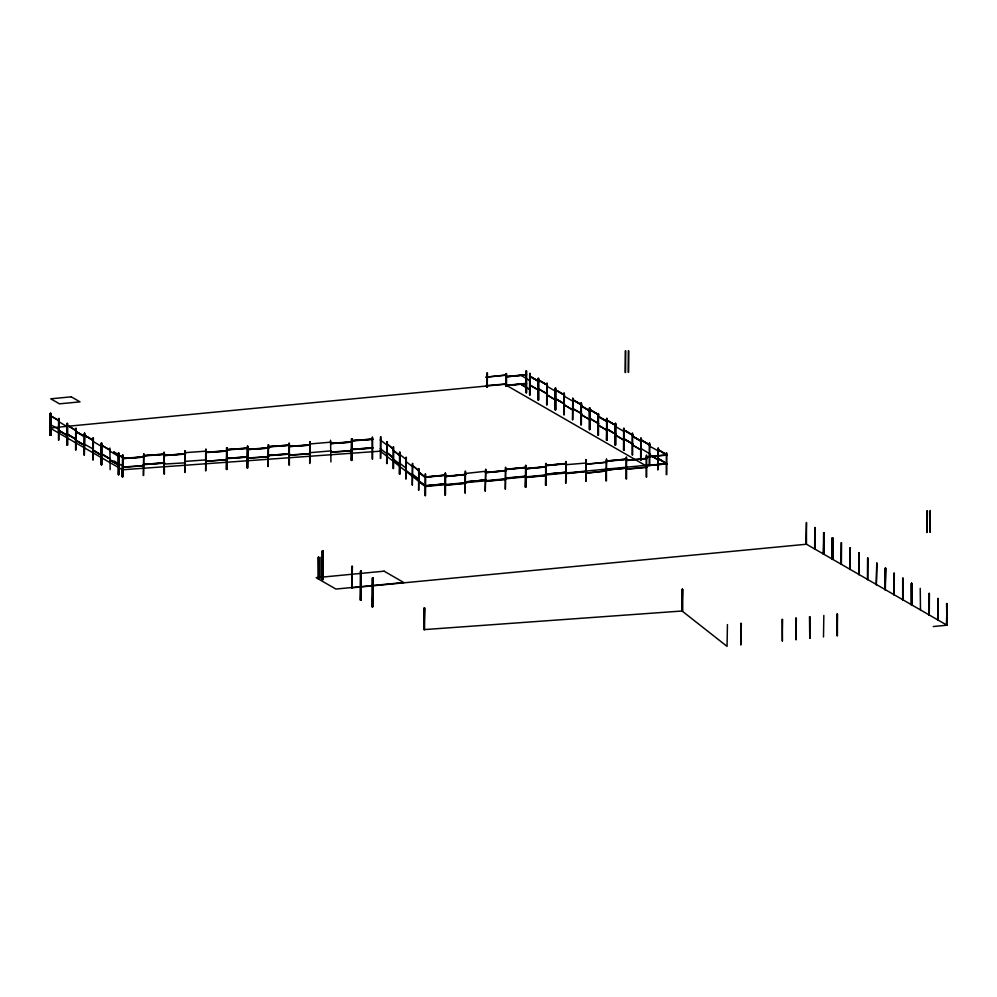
<?xml version="1.0" encoding="UTF-8"?>
<svg xmlns="http://www.w3.org/2000/svg" width="997" height="997" viewBox="0 0 997 997"><rect width="100%" height="100%" fill="white"/><g stroke="black" fill="none" stroke-linecap="round" stroke-linejoin="round"><path stroke-width="1.5" d="M122.444 469.774L380.38 451.167L425.333 486.524L645.283 465.387L504.594 384.281L49.962 427.987L122.444 469.774L122.407 476.977L122.83 455.205M49.925 435.178L50.062 413.531L50.884 413.443L50.909 435.203L49.912 435.178L50.909 435.203M50.087 435.278L50.062 413.531M50.722 435.103L50.884 413.443M58.536 430.168L67.248 435.49L58.536 430.467M58.462 421.457L67.173 426.766M58.487 440.126L58.611 418.478M59.022 418.428L58.86 440.088M66.949 434.231L75.809 439.241L67.086 433.932M75.735 430.53L67.148 425.196M67.036 445.048L67.16 423.401L67.597 445.111M67.185 445.148L67.16 423.401M67.41 445.011L67.746 423.463M75.585 449.971L75.71 428.324M75.971 449.934L76.121 428.286M92.833 440.375L84.109 435.053L92.833 440.088M84.67 433.209L84.284 454.993L84.67 433.209M84.284 454.993L84.259 433.246M92.571 450.17L101.42 455.193L92.709 449.871M92.634 441.16L101.482 446.457M92.995 438.269L92.833 459.916L92.808 438.169M93.219 438.132L93.244 459.879L93.382 438.231M101.208 464.752L101.333 443.104L101.769 464.814M101.358 464.851L101.333 443.104M101.594 464.714L101.918 443.167M109.807 459.717L118.531 465.038L109.807 460.003M118.444 456.314L109.732 451.005M109.894 448.027L110.144 469.637M113.783 460.863L122.519 465.873M122.444 457.436L113.72 452.127L122.444 457.149M118.307 474.597L118.431 452.95L118.867 474.659M118.456 474.697L118.431 452.95M118.693 474.56L119.017 453.012M122.544 454.757L122.444 476.99L123.017 455.305M122.855 476.952L122.843 455.193M143.244 475.482L143.817 453.797M143.655 475.444L143.68 453.697M164.443 473.949L164.031 452.227M164.019 473.986L164.181 452.326M185.33 450.694L184.894 472.478L184.906 450.731M185.018 461.399L206.229 459.879M185.081 452.663L206.292 451.143M185.417 462.82L164.206 464.079M164.218 455.579L185.442 453.772M206.105 449.198L205.669 470.983L205.681 449.236M227.029 459.542L205.768 461.299L226.98 459.779M227.042 451.043L205.818 452.289L227.042 450.769M226.381 469.375L226.93 447.69L226.917 469.45M226.493 469.475L226.506 447.728M226.93 447.69L226.905 469.45M247.156 467.88L247.717 446.195L247.705 467.954M247.281 467.979L247.293 446.232M247.555 467.855L247.717 446.195M268.019 466.372L268.592 444.699M268.156 466.484L268.168 444.724M289.354 464.951L289.354 443.204M288.931 464.976L288.943 443.229M310.167 441.696L309.731 463.48L309.743 441.721M318.255 557.149L318.679 578.858L318.828 557.211M318.267 578.896L318.429 557.248M318.654 557.111L318.679 578.858M321.221 578.584L321.346 556.924L321.445 578.634M322.392 579.843L322.355 550.843L323.128 550.93L322.38 579.843L322.355 550.843M322.903 550.805L322.903 579.793L322.579 550.98M330.942 461.947L330.53 440.225M331.079 450.881L309.855 452.688M309.917 443.952L331.141 442.132M351.268 460.377L351.829 438.692L351.679 460.34M351.393 460.477L351.405 438.73M351.829 438.692L351.816 460.452M351.829 566.171L351.854 587.931L352.415 566.234M360.553 571.206L360.59 600.194L361.3 571.281L360.553 571.206L361.325 571.281M360.578 571.206L360.378 600.069L361.126 600.144M360.578 600.206L360.789 571.331M360.877 600.02L361.088 571.144M372.591 458.956L372.591 437.197M372.168 458.981L372.18 437.234M372.23 606.911L372.404 578.036L373.19 578.123L372.442 607.036L373.152 578.11M372.442 607.036L372.404 578.036M372.741 606.861L372.953 577.986M380.331 458.383L380.48 436.736M386.624 463.406L387.185 441.721L387.16 463.48M386.736 463.505L387.31 441.833M387.023 463.381L387.185 441.721M393.017 468.503L393.142 446.855M399.311 462.82L405.841 468.017M399.373 454.084L405.904 459.293M399.411 473.936L399.971 452.252L399.822 473.899M399.523 474.036L399.535 452.277M399.971 452.252L399.947 473.999M405.704 470.061L412.235 475.27M405.767 461.324L412.297 466.534M405.941 457.374L405.916 479.133L406.352 457.349M418.628 479.482L412.097 473.999L418.628 479.196M418.69 470.758L412.309 465.25M412.322 463.455L412.309 485.203L412.758 463.431M425.071 486.1L418.491 480.591L425.071 485.813L445.597 483.844L425.009 485.776M445.609 475.345L425.071 477.326L418.553 471.855L425.121 477.089M418.59 490.2L418.715 468.553M418.703 490.3L418.865 468.652M424.012 629.506L424.548 607.821L424.174 629.606L682.496 610.974L682.471 589.227L682.496 610.974M424.984 495.634L425.108 473.986M424.161 629.606L424.136 607.858M424.548 607.821L424.572 629.568M444.886 494.861L445.435 473.164L445.46 494.923M445.048 494.961L445.023 473.214M445.273 494.824L445.435 473.164M465.026 492.929L465.562 471.232M465.175 493.017L465.15 471.269M485.115 490.985L485.676 469.3M485.726 385.627L506.326 383.97M485.29 491.085L485.851 469.4M465.312 482.224L485.788 479.931M485.9 471.245L465.375 473.488M486.823 387.035L486.91 373.115L487.396 387.098M486.985 387.135L486.91 373.115M487.209 386.998L487.496 373.177M505.267 489.053L505.803 467.356M505.915 385.989L506.401 373.576L506.488 386.051M505.417 489.153L505.392 467.394M506.077 386.088L505.99 373.626M506.302 385.951L506.401 373.576M521.431 384.717L530.292 389.727L521.568 384.705M530.23 380.991L521.618 375.695M525.369 487.109L525.918 465.425L525.531 487.209M526.005 392.619L526.129 370.971L526.566 392.681M525.531 487.209L525.506 465.462M526.154 392.718L526.129 370.971M525.918 465.425L525.942 487.172M526.379 392.581L526.715 371.021M529.557 395.049L529.681 373.401M530.092 373.364L530.117 395.111M538.093 399.984L538.23 378.324L538.667 400.034M538.255 400.084L538.23 378.324M538.48 399.947L538.816 378.386M530.155 385.054L538.866 390.363L530.155 385.341M530.217 376.604L538.928 381.627L530.217 376.318M545.521 485.19L546.057 463.493L546.082 485.24M545.671 485.277L545.658 463.53M545.907 485.153L546.057 463.493M546.655 404.907L546.78 383.247M547.191 383.209L547.029 404.869M555.179 409.829L555.304 388.182L555.74 409.892M555.329 409.929L555.304 388.182M555.553 409.792L555.89 388.244M555.827 400.221L547.253 394.899M547.316 386.45L555.89 391.497M563.729 414.752L563.853 393.105M564.265 393.055L564.29 414.814M555.79 398.65L564.501 403.959L555.79 398.937M564.427 395.248L555.715 389.927L564.564 394.949M565.623 483.246L566.171 461.561M565.785 483.346L565.76 461.599M572.428 419.774L572.814 397.99L572.839 419.737M572.901 410.079L564.327 404.745M573.101 401.33L564.389 396.308M580.827 424.597L581.363 402.913L580.989 424.697M580.977 424.697L580.952 402.95M581.363 402.913L581.388 424.66M586.298 459.617L585.912 481.414L585.9 459.654M565.91 473.712L586.386 471.419M586.51 463.007L565.96 464.702M589.377 429.533L589.501 407.873L589.937 429.582M589.526 429.632L589.501 407.873M589.763 429.495L590.087 407.935M590.012 419.924L581.425 414.602M590.199 411.175L581.351 405.879L590.062 411.2M598.05 413.556L598.075 435.303L598.237 413.643M598.449 413.518L598.487 435.265M598.561 423.675L589.987 418.354M590.05 409.904L598.761 414.926L590.037 409.63M605.864 480.803L606.6 459.218M606.425 459.106L606.45 480.866M606.463 440.126L607.011 418.441L607.036 440.188M606.625 440.225L606.6 418.478M606.575 470.945L585.974 473.164L606.512 470.908M606.849 440.088L607.011 418.441M615.186 445.148L615.149 423.401M615.174 445.148L615.336 423.501M615.56 423.364L615.585 445.111L615.722 423.463M607.086 429.233L615.797 434.268L607.086 428.947M615.722 425.545L607.148 420.223M623.524 449.983L623.673 428.324L624.11 450.033M623.698 450.083L623.86 428.423M623.923 449.946L624.259 428.386M615.623 435.053L624.334 440.362L615.623 435.34M615.685 426.604L624.259 431.639M625.181 372.517L625.306 350.869M625.717 350.832L625.568 372.479M625.991 478.859L626.128 457.212M626.54 457.174L626.565 478.921M628.372 372.367L628.546 350.632L628.509 372.355M632.098 454.906L632.223 433.246M632.646 454.956L632.634 433.209M640.647 459.829L640.772 438.182L641.208 459.891M640.797 459.929L640.772 438.182M641.021 459.791L641.358 438.244M641.333 441.497L632.621 436.175L641.47 441.197M646.131 476.927L646.255 455.28M646.667 455.243L646.692 476.99M649.197 464.752L649.321 443.104M649.732 443.067L649.757 464.814M649.969 453.971L641.258 448.65M649.894 445.248L641.183 439.926L650.032 444.949M657.746 469.674L658.456 448.089M657.895 469.774L657.87 448.027M666.233 474.56L666.37 452.912M666.781 452.875L666.806 474.622M646.417 465.798L667.068 463.817L658.356 458.495M646.48 457.05L667.13 455.081L658.419 449.772M681.936 610.912L682.658 589.314M727.436 624.583L727.05 646.368L682.085 611.011L682.073 589.264M740.771 623.299L740.796 645.034L741.357 623.362M782.009 619.336L782.446 641.046M782.259 640.946L782.595 619.386M795.756 618.003L796.192 639.713M796.005 639.625L796.341 618.065M351.679 587.831L806.473 544.225L806.461 522.465L805.888 544.163M810.087 616.744L809.938 638.392M814.674 549.21L814.798 527.55M815.048 549.173L815.21 527.513M824.145 532.672L823.597 554.369L823.572 532.61M823.597 554.369L823.759 532.71M823.834 615.423L823.497 636.983M823.983 532.572L823.422 554.27M832.221 559.329L832.358 537.682L832.62 559.28M832.383 559.429L832.358 537.682M832.769 559.379L832.944 537.732M836.994 614.04L837.031 635.787L837.405 614.015M837.43 635.75L837.405 614.002M840.994 564.389L841.132 542.729M841.381 564.352L841.543 542.692M850.316 547.752L849.93 569.536L849.905 547.789M858.791 552.911L858.816 574.671L858.978 553.011M859.04 574.534L859.202 552.886M867.44 579.631L867.577 557.971M867.826 579.593L867.988 557.934M876.213 584.691L876.762 562.993M876.375 584.79L876.936 563.093M885.685 568.153L885.149 589.838L885.523 568.066M885.149 589.838L885.124 568.091M885.373 589.713L885.535 568.053M893.773 594.81L893.898 573.15M894.159 594.773L894.309 573.113M903.095 578.173L902.709 599.957L902.684 578.21M902.709 599.957L902.858 578.31M911.32 604.93L911.457 583.27L911.719 604.88M911.482 605.017L911.457 583.27M911.707 604.892L911.869 583.233M920.231 588.33L920.48 609.952M927.023 510.713L927.048 532.46L927.434 510.676M928.88 615.037L929.005 593.389M929.266 614.999L929.416 593.352M930.089 532.199L930.263 510.476L930.226 532.186M937.654 620.097L938.202 598.412M937.816 620.196L937.791 598.449M946.564 603.509L947 625.219L933.254 626.54M50.236 413.63L51.059 413.556M50.049 415.35L58.636 420.385M50.049 415.637L58.748 420.647M505.965 376.604L526.453 374.585M49.987 424.373L58.574 429.121M538.754 380.081L547.49 385.091L538.779 380.069M538.766 380.356L547.49 385.378M526.441 383.359L505.903 385.328M505.853 385.577L526.391 383.596M505.915 385.615L526.441 383.633M75.735 430.23L67.011 425.208M75.697 431.576L84.271 436.611M538.716 388.805L547.291 393.84M538.716 389.092L547.291 394.127M67.111 435.215L58.399 430.193M555.852 390.201L564.564 395.236M75.672 438.967L66.949 433.944M75.635 440.026L84.346 445.048M547.253 395.186L555.965 400.208M101.183 444.911L110.044 449.921M101.183 445.198L110.044 450.208M572.951 400.059L581.525 405.094M92.771 448.812L84.172 444.051M564.377 403.959L555.665 398.937M564.327 405.031L573.038 410.066M581.488 406.153L590.087 411.175M101.258 453.635L109.844 458.67M572.889 408.496L581.6 413.531M572.752 408.807L581.6 413.817M101.295 454.919L92.571 449.884M590.05 409.617L598.761 414.926M581.425 414.889L590.149 419.911M598.449 416.484L607.298 421.494L598.574 416.484M598.449 416.771L607.298 421.781M589.863 418.64L598.698 423.663M118.394 464.764L109.67 459.729M606.999 420.522L615.847 425.52M598.524 425.196L607.098 430.243M598.524 425.482L607.098 430.53M615.722 425.258L607.011 420.236M624.222 430.355L632.796 435.39M632.796 435.103L624.085 430.081L632.921 435.116M632.759 436.449L641.47 441.484M624.159 438.805L632.734 443.839M624.035 439.091L632.871 444.114L624.159 439.091M641.32 440.213L650.032 445.235M632.559 444.911L641.407 450.208L632.696 445.185M649.857 446.307L658.456 451.068M658.419 450.058L667.13 455.081M649.795 454.744L658.381 459.791M649.67 455.031L658.381 460.078M505.604 469.338L526.142 467.369M505.566 469.313L526.154 467.356M526.154 467.643L505.616 469.612M545.87 465.749L566.408 463.779M646.48 456.788L667.13 454.794M465.761 474.348L445.223 476.317M506.002 470.472L485.464 472.441M485.414 472.69L506.002 470.746L485.477 472.728M525.668 468.827L546.269 466.883L525.681 468.814M626.777 459.393L606.238 461.374M626.278 460.278L646.866 458.346M626.278 460.564L646.866 458.632M646.355 465.773L666.906 463.779L658.356 458.782M505.554 478.074L526.08 476.092M566.346 472.217L545.758 474.161L566.346 472.229M425.009 486.062L445.559 484.081M526.08 476.354L505.554 478.348M667.08 463.53L646.417 465.524M465.699 483.084L445.161 485.053M485.402 481.177L505.89 479.158M525.668 477.314L546.206 475.345M565.847 473.401L586.448 471.456M465.711 483.358L445.173 485.327M546.206 475.619L525.618 477.551M606.176 469.824L626.702 467.855M626.266 469.064L646.804 467.082M646.816 467.356L626.216 469.288M809.763 638.292L809.502 616.682M946.415 625.156L947.15 603.571M247.867 448.114L226.643 449.622L247.854 448.102M164.642 454.42L143.418 455.953M226.68 449.946L247.854 448.376M122.606 458.346L143.83 456.813M164.256 455.342L185.479 453.809M247.53 449.335L268.704 447.765M289.105 446.344L310.329 444.812M330.755 443.341L351.978 441.808M164.218 455.592L185.479 454.096M227.079 451.068L205.868 452.613M372.741 447.865L351.467 449.36L372.691 447.827M143.356 464.689L164.58 463.144M268.28 455.679L289.491 454.158M143.767 465.549L122.544 467.082M289.043 455.068L310.217 453.498M330.692 452.077L351.916 450.544M143.767 465.823L122.544 467.356M289.043 455.355L310.229 453.772M351.916 450.818L330.655 452.302M380.193 439.914L386.711 444.836M386.736 443.553L393.117 448.762M386.724 443.839L393.117 449.049M380.268 448.638L386.662 453.56M393.13 450.146L399.647 455.342M393.117 450.432L399.647 455.641M386.674 452.277L393.055 457.498M386.537 452.563L393.192 457.773L386.674 452.576M393.067 458.882L399.448 464.091M393.067 459.168L399.448 464.378M418.69 470.472L412.16 465.263M658.282 449.784L667.018 454.819M530.08 376.33L538.928 381.627M606.961 429.233L615.797 434.268M658.232 458.782L667.068 463.817M806.299 544.125L947 625.219M506.326 374.922L485.801 377.165L506.326 375.196M566.296 472.466L545.808 474.485M546.206 466.559L525.718 468.578M505.89 479.432L485.414 481.451M84.109 435.053L92.958 440.088M113.72 452.127L122.569 457.149M372.753 439.378L351.58 440.948M372.691 448.114L351.517 449.684M289.516 445.372L268.343 446.955M268.642 456.501L247.455 458.072M268.642 456.776L247.468 458.346M247.804 457.112L226.618 458.682M380.904 436.711L380.754 458.358M393.703 446.93L393.553 468.578M425.669 474.061L425.52 495.708M418.553 471.855L425.208 477.326M418.491 480.591L425.146 485.801M50.473 413.493L50.511 435.228L50.461 413.493M586.099 464.191L606.637 462.209L586.086 464.203M71.298 396.843L50.76 398.812L59.471 403.835L80.009 401.866L71.298 396.843M526.453 374.86L505.915 376.829L526.453 374.86M75.697 431.29L84.409 436.312L75.685 431.302M75.635 440.313L84.346 445.335L75.51 440.3M572.951 399.772L581.662 404.794L572.939 399.785M101.258 453.922L109.982 458.944L101.245 453.909M445.609 475.071L425.071 477.04L445.609 475.071M566.346 463.455L545.808 465.425L566.408 463.505M465.711 474.584L445.173 476.566L465.711 474.584M626.777 459.106L606.176 461.05L626.764 459.118M485.851 479.956L465.25 481.9L485.838 479.968M626.664 468.079L606.114 470.073L626.714 468.129M384.094 571.169L316.186 577.699L335.889 589.053L403.797 582.535L384.094 571.169M164.605 454.121L143.381 455.629L164.642 454.146M289.516 445.111L268.293 446.631L289.516 445.098M372.753 439.116L351.53 440.624L372.791 439.141M143.817 457.075L122.569 458.583L143.83 457.087M268.741 448.077L247.48 449.585L268.741 448.089M310.316 445.073L289.055 446.581L310.329 445.086M351.978 442.07L330.717 443.59L351.978 442.095M164.542 462.857L143.319 464.365L164.58 462.882M247.842 456.863L226.581 458.358L247.842 456.875M289.491 453.859L268.23 455.355L289.454 453.834"/></g></svg>
